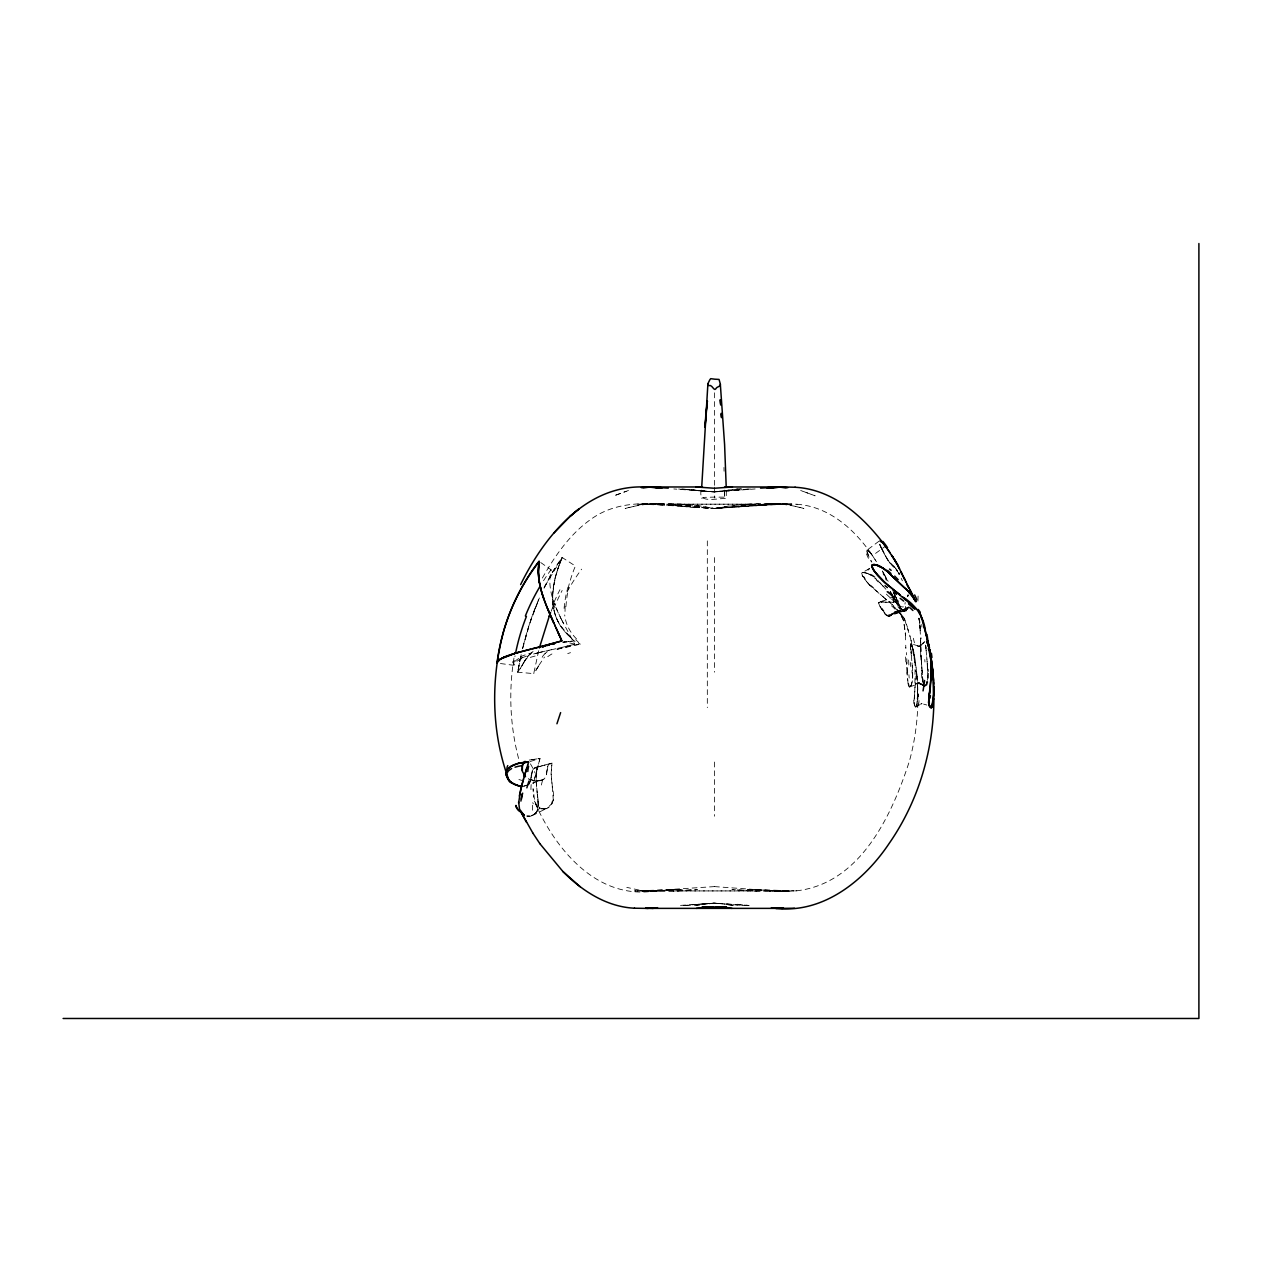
<?xml version="1.0" encoding="UTF-8"?>
<svg xmlns="http://www.w3.org/2000/svg" width="1262" height="1262" viewBox="0 0 1262 1262"><rect width="100%" height="100%" fill="white"/><g stroke="black" fill="none" stroke-linecap="round" stroke-linejoin="round"><path stroke-width="0.75" stroke-dasharray="5 3.75" d="M526.759 816.041C535.687 818.06 540.278 807.554 538.101 800.187M917.521 691.481L917.49 686.765M914.571 693.911L914.256 704.086A5.553 1.861 89.3 0 0 914.698 705.632M726.297 490.634L726.281 498.427A8.992 0.899 0 0 1 725.839 498.553C717.289 497.985 696.182 504.453 701.672 489.025M917.506 692.87L917.458 685.55M917.506 693.564L917.521 692.664M917.49 694.068L917.253 699.322M552.661 594.923L552.914 604.167M914.051 700.236L914.729 692.57M915.486 682.71L914.634 693.327M538.243 805.961L537.423 794.476M917.364 697.57L917.285 698.959M565.092 606.454L564.997 614.909M552.74 593.582L555.122 578.406M546.872 771.571L548.197 764.993L551.983 763.037L551.1 773.622L552.046 784.885M524.156 786.147L544.379 778.859L546.288 775.609L547.471 766.87M880.008 606.549A7.146 1.215 68.8 0 1 879.551 605.697L878.731 603.204A9.118 1.719 65.7 0 1 878.809 602.857L878.967 602.668A23.221 4.575 59.2 0 1 879.093 602.558L878.967 602.668A25.114 4.953 59.3 0 1 879.346 602.431L883.132 601.075C870.102 602.936 901.794 603.062 900.121 599.513M893.953 597.115A7.604 1.451 66.9 0 1 894.001 596.942C897.03 594.039 891.84 599.024 895.578 601.438A11.279 2.003 69.1 0 1 894.868 600.128L893.985 596.942L896.162 596.2M546.825 772.092L546.635 773.811M917.127 701.009L916.748 704.196A9.717 3.171 87.8 0 1 916.559 705.442M552.472 787.74L551.1 773.622L551.983 763.037L537.155 767.233L536.034 778.291L537.186 792.678M536.413 771.618L536.697 788.671M914.792 691.907L915.139 665.042M531.444 775.625L533.132 768.873L537.155 767.233L536.113 781.509L538.306 805.014M893.938 597.163L893.938 597.084A4.638 0.852 67.9 0 0 893.938 597.415L895.152 600.665M531.318 776.698L529.993 782.361M544.553 809.147C553.876 807.349 554.649 796.764 552.677 789.113M513.965 658.07C508.412 692.191 510.132 727.496 519.218 760.876M533.605 783.765L534.189 780.389M553.308 800.124L552.172 785.753M546.478 774.805L546.62 773.969M916.748 704.196L916.196 706.452A4.086 1.262 88.8 0 1 915.928 706.862L914.698 705.663M521.174 654.584L517.672 672.173L533.716 673.624L538.89 649.788M534.141 780.657L539.994 758.43L528.668 760.15L539.994 758.43L534.252 780.058M536.729 769.426L537.155 767.233L535.277 767.359L532.39 770.451M893.764 601.406L893.528 602.021A7.383 2.051 65.6 0 0 893.717 601.564L892.865 597.525M522.515 648.778L530.008 622.608L539.395 597.967M916.527 705.363L915.691 707.004A3.265 1.025 88.1 0 1 915.423 706.909L914.887 706.105A7.02 2.224 88.1 0 1 914.619 705.411M555.501 576.86L558.261 567.711M537.155 767.233C527.011 768.132 535.64 786.747 523.351 786.226L527.453 785.122M532.312 770.656L529.393 783.371A97.016 23.631 43.1 0 1 527.437 785.106M547.519 766.681L548.844 764.141L551.983 763.037M558.798 566.212L562.237 557.567L575.393 566.007L574.336 568.61A209.082 175.134 28.6 0 0 568.373 587.303M551.115 611.297L552.456 607.984M552.409 608.11L554.996 602.021M926.166 684.525L924.604 686.354L922.143 684.84L924.541 686.354L918.231 682.663L925.014 686.244L925.772 685.313A16.832 5.348 85.3 0 0 926.213 684.525A17.747 5.663 85.1 0 0 926.939 681.764M920.156 645.97L919.02 646.507L921.055 645.481L918.988 646.554L920.534 646.176L918.247 646.396L919.619 646.254L917.379 645.907L919.809 646.444L910.612 643.588L910.659 648.763M552.472 802.837L547.282 808.232L540.593 808.926L537.249 806.655L534.899 802.522L533.085 788.734L533.495 797.268M910.959 685.613L911.448 684.525A14.718 4.938 84.2 0 0 911.874 683.247A17.605 5.916 84.1 0 0 912.221 681.59L912.331 681.054A13.361 4.575 83.8 0 0 912.536 679.335L912.6 671.084M544.111 587.777L553.545 570.456L562.237 557.567A198.655 158.917 0 0 0 558.183 567.963C550.674 588.234 549.254 613.506 564.13 630.842M538.637 665.91L533.716 673.624M538.953 665.279L544.474 657.076M544.963 586.01L562.237 557.567A200.926 160.747 0 0 0 559.019 565.597C553.576 580.788 550.106 597.731 554.823 613.584A70.325 56.269 0 0 0 560.47 625.747L571.67 638.856M538.401 666.368L534.567 672.63M537.028 811.04C534.694 815.757 525.907 818.091 534.946 813.88M925.992 684.887L924.857 686.307A6.342 1.94 87.4 0 1 924.51 686.339L924.383 686.291A3.77 1.152 87.3 0 1 923.626 685.014L922.554 677.442M522.847 664.159L527.406 656.729L532.596 651.697M522.642 664.522L519.786 669.317A265.651 73.795 0 0 1 517.672 672.173L521.19 667.077M521.884 665.879L524.456 661.288M524.393 661.383L531.901 652.217M542.36 578.043C555.359 555.106 570.96 532.627 593.156 517.72C629.139 493.631 674.618 507.639 714.371 508.46C685.14 503.68 654.063 500.099 625.163 508.523L642.437 504.232L661.761 503.869L636.995 504.185L675.47 505.431L714.371 508.46L697.302 505.431L673.151 504.185L756.979 504.185L732.023 505.431L714.576 508.46L786.952 503.727L714.639 508.46C743.917 503.743 774.963 500.083 803.894 508.507L786.652 504.216L767.28 503.853L775.956 503.727L769.315 503.838L791.937 504.185L753.588 505.431L714.639 508.46L768.905 503.838L786.952 503.727M524.74 660.799L526.191 658.433M907.757 596.232L908.072 595.301A3.139 0.852 66.3 0 0 908.072 594.923L908.041 595.585A7.714 2.114 66.1 0 1 907.82 596.185L907.552 596.453M911.322 644.551L910.438 644.141A5.521 0.978 79.5 0 0 910.423 645.166L910.99 652.328M910.864 685.787L909.728 686.954A4.89 1.562 87.3 0 1 909.397 686.922L907.457 678.546M899.664 607.59L902.409 610.287A28.206 7.951 75.5 0 0 903.923 610.934L906.179 610.335L908.814 607.259L905.264 610.871L887.139 615.335A31.045 9.355 77.2 0 0 889.947 616.061L908.703 607.385M907.741 596.248L908.056 594.812M527.39 656.761L530.561 653.337M907.567 608.852L905.674 610.682A35.21 9.922 74.8 0 1 904.586 610.997L904.065 610.982A26.423 7.462 75.6 0 1 902.425 610.319M894.048 612.733L892.739 614.231M893.259 613.663L889.552 616.093A30.745 9.244 76.9 0 1 888.669 616.045M893.701 613.158L895.626 611.455A27.669 8.124 74.7 0 1 896.367 611.281A16.28 4.78 74.6 0 1 896.556 611.281L899.632 613.427M923.958 642.342L922.238 644.046L924.794 641.553M910.328 686.544L909.271 686.859A3.676 1.167 86.9 0 1 908.703 686.039L908.435 685.282A6.831 2.051 86.3 0 1 908.151 683.688M869.329 568.705L867.925 570.077L869.613 568.484M924.825 641.506L918.783 646.933L920.976 645.45M879.078 541.13L866.82 550.311L869.076 557.347A30.572 3.707 61.5 0 0 870.181 559.792M875.15 559.76L872.468 555.643L885.467 546.209M869.187 568.72L862.041 572.727M543.717 779.38L542.597 779.995M915.833 706.957L921.796 703.612L926.781 705.016M893.117 602.353L893.543 601.974A16.217 4.527 64.7 0 1 893.133 602.337L889.899 602.037M895.01 611.833L896.541 611.281A17.747 5.206 74.5 0 1 899.38 613.016L902.803 618.853A6.72 1.609 71.9 0 1 903.497 620.778L905.311 632.057M862.892 576.702L861.725 573.437A6.294 3.896 53.4 0 1 861.836 573.043A1.577 0.978 53.9 0 1 862.088 572.696L862.94 572.254M909.807 686.922L919.777 683.215L917.458 683.357L921.118 683.972L917.584 683.389L920.944 684.02L918.389 682.868L925.014 686.244L923.737 685.313M532.154 815.662L548.765 807.333M521.427 658.07L520.607 658.448L522.689 657.534M521.884 657.881L526.948 655.972M894.679 596.327L879.835 602.337L888.7 601.864M909.113 606.77L893.606 613.253L903.04 609.404L894.932 611.896L900.752 610.713L896.115 611.313M907.851 608.473L889.079 616.077L906.526 610.035L887.139 615.335M888.148 591.689C895.72 594.591 897.55 612.18 906.321 605.444M556.921 649.346L580.331 644.156L575.661 639.629M557.347 649.173L574.178 645.04M628.46 490.476L613.979 495.808L626.173 491.328M541.982 780.247L535.514 781.068L528.857 779.19M530.229 761.507L539.994 758.43M533.589 654L535.388 653.527M541.556 765.924L545.279 764.961L534.11 767.88M535.214 653.574L537.249 653.038M536.271 653.29L539.647 652.438M537.486 652.99L549.08 650.245M540.83 780.626L536.066 781.099M540.12 652.328L546.856 650.75M563.152 647.122L574.731 644.251L562.126 620.778M548.702 650.34L551.289 649.756M557.836 648.321L574.731 644.251L563.672 641.396M551.147 649.788L558.388 648.195M918.957 683.168L915.613 684.02L919.099 683.073L917.789 683.42L921.292 683.894L917.789 682.884M862.577 572.443L868.43 573.768M562.789 642.421L566.764 641.837M575.614 644.819L578.801 644.361M694.763 905.39L700.536 904.538M563.183 642.358L564.966 642.09M737.828 489.025L714.513 491.912L673.829 488.962M566.512 641.885L568.578 641.601M796.496 890.83C860.479 883.526 891.918 815.299 909.492 760.876C917.963 729.704 920.03 696.861 915.755 664.869M568.389 641.632L572.191 641.143M741.346 488.504L714.513 491.912L678.625 489.025M570.25 641.38L573.989 640.907L580.331 644.156M696.214 905.406L699.874 904.949M709.023 903.813L714.513 903.135L748.461 905.39M683.215 905.501L714.513 903.135L745.905 905.501M750.496 489.025L714.513 491.912L681.606 489.025M680.518 905.39L714.513 903.135L743.586 905.564M681.101 489.088L714.513 491.912L755.149 488.962M544.064 809.226L538.259 807.648L534.41 801.07M702.461 904.255L714.513 903.135L726.328 904.255M748.413 489.057L714.513 491.912L681.543 488.962M685.518 905.564L714.513 903.135L720.302 903.86M653.968 891.114L675.627 889.489L634.581 890.893L653.968 891.114C597.399 899.412 556.463 850.556 535.609 804.146M774.915 891.114L794.224 890.893L753.414 889.489L786.652 891.272L775.862 891.082M714.529 886.602L642.453 891.287M904.822 610.982L903.892 610.95M714.623 508.46L745.858 505.431L780.547 504.185L648.021 504.185L683.168 505.431L714.402 508.46L642.153 503.727M786.463 891.287L796.795 890.814M775.72 891.287L786.352 890.893L769.094 891.114L791.621 890.925M642.279 891.272L683.31 889.489L648.289 890.925L780.279 890.925L745.716 889.489L786.652 891.272M641.979 503.727L659.458 503.838L714.402 508.46M637.326 890.925L660.042 891.114L642.737 890.877L626.788 887.375M642.737 890.877L677.252 891.114L697.381 889.489L673.324 890.925L756.821 890.925L731.944 889.489L752.799 891.114L776.319 891.082L714.481 886.602M796.827 504.264C827.935 506.33 853.222 528.163 870.417 552.677A13.314 1.104 59.2 0 1 871.395 554.192M786.762 503.727L797.127 504.279M535.924 781.083L528.368 778.922M673.561 505.447L694.889 507.687M737.513 904.255L749.186 905.501M728.016 904.838L733.806 905.564M500.415 663.528L513.035 665.2M728.221 904.538L733.932 905.39M527.027 816.072L529.93 816.214L526.822 816.057M803.011 491.328L815.126 495.808L800.66 490.476M910.675 643.588L910.754 643.62A5.19 0.931 80 0 1 911.069 644.046L911.89 646.049M869.061 574.068L870.654 574.904M868.382 550.532L867.609 550.2L870.149 552.314M871.569 575.44L873.651 576.86M540.72 562.537L551.305 569.982C546.667 587.209 553.923 604.608 561.606 619.768M891.177 564.067L895.831 568.878M887.076 615.304L884.851 613.411M891.429 564.272L892.502 565.092M882.864 596.611L892.218 604.64M883.905 597.478L869.344 584.811L862.261 575.519A4.48 2.745 54.3 0 1 861.899 574.573L862.892 572.38A4.559 2.824 54.4 0 1 863.523 572.349L863.76 572.364A37.671 24.341 59.8 0 1 864.596 572.475A11.689 7.414 57.7 0 1 865.606 572.727L867.546 573.374A24.057 15.665 59.9 0 1 869.061 574.115M874.74 577.696L876.759 579.463M884.804 598.235L885.766 599.056M878.967 593.345L869.96 585.41M701.609 498.238L703.171 497.733A29.562 2.934 0 0 0 704.89 497.338L714.103 497.102A9.654 0.962 0 0 0 715.712 497.118L723.899 497.165L726.486 498.269M892.139 604.593L893.812 606.123M869.139 551.131L869.944 552.046M877.721 580.41L878.699 581.403M890.357 593.945L891.95 595.601M881.523 548.213A32.149 4.417 59.6 0 0 883.857 552.914L888.685 561.369A4.843 1.199 58.8 0 0 889.284 562.158L897.456 571.402M889.836 562.805L890.341 563.341A6.2 1.53 58.8 0 1 889.71 562.663L886.161 557.331M897.219 609.546L904.27 618.743L907.41 627.04M879.157 581.892L880.071 582.886M893.133 596.847L894.553 598.456M879.661 582.445L881.097 584.038M883.258 586.467L880.986 583.912M564.982 631.883L573.989 640.907L565.108 632.073L560.012 625.053A69.505 55.607 0 0 1 555.264 615.004L553.403 607.59M899.774 607.7L902.551 610.382A24.593 6.973 75.8 0 1 901.92 609.972M894.9 598.866L897.108 601.769M900.863 613.742L903.718 617.796M924.21 686.181L923.311 683.673A13.74 3.818 86.3 0 1 922.932 681.575M882.611 610.729L878.715 603.346M871.19 553.766L872.436 555.595M897.929 605.224L897.045 603.899M897.866 605.145L896.383 602.857M881.665 609.372L880.087 606.817M897.487 604.593L896.509 603.047M896.272 569.525L897.818 572.017M875.56 560.391L876.459 561.779M874.976 559.492L875.702 560.612M896.966 603.788L895.957 602.1M898.134 603.378L898.986 604.782M899.98 606.312L900.611 607.732L899.664 605.997M887.218 559.129L886.555 557.993M883.432 572.964L888.148 581.34M882.327 570.992L883.163 572.459M882.469 571.244L883.889 573.784M898.323 572.869L899.207 574.478M895.499 601.28L896.02 602.226A16.674 3.139 69.5 0 1 895.547 601.185M898.244 572.759L899.017 574.131M886.224 557.425L884.977 555.138A27.512 4.038 59.4 0 1 882.848 551.226M901.62 616.377L901.888 616.897A7.477 1.893 72.4 0 1 902.551 618.128L902.772 618.79A6.957 1.688 72 0 1 903.86 621.914L905.453 635.417M884.299 574.573L886.413 578.722M562.71 621.914L563.309 623.065M904.649 619.437L910.565 638.256L914.145 655.924A133.062 89.965 -76.8 0 1 914.619 659.868L915.124 664.9M561.527 619.626L562.174 620.888M886.003 577.886L887.218 580.315M883.006 551.368L881.775 548.86M893.354 592.477L897.408 600.759M561.038 618.632L555.801 607.211M901.194 578.296L902.393 580.757M895.957 597.731L900.579 607.653M892.455 589.638L900.09 606.565M881.397 548.071L879.724 544.379M890.199 591.405L892.155 595.743M890.373 591.768L890.988 593.108M898.749 603.646L899.238 604.719M879.661 544.222L880.624 546.43A31.029 3.944 59.9 0 0 882.012 549.427M879.788 544.506L880.182 545.452M868.193 555.343L866.82 551.557M892.897 597.604L893.023 597.92A7.493 2.114 65.9 0 1 893.543 599.466L893.559 599.592M907.977 629.028L908.388 630.416M909.713 635.133L910.076 636.442M912.568 648.226L912.883 649.378M911.117 640.386L915.013 663.544M918.894 618.143L919.714 623.034M918.925 618.301L919.351 620.447M919.004 618.664L919.746 623.475M913.767 653.164L915.439 662.724M908.119 683.909L907.047 673.245M915.439 662.66L916.685 672.977M553.198 606.296L552.945 604.435M922.964 681.543L922.001 670.122M537.659 796.29L538.085 800.076M914.114 702.966L914.193 703.628A6.278 2.161 89.8 0 0 914.461 704.874M922.711 679.35L923.39 684.067A5.411 1.625 86.9 0 0 923.721 685.329M910.959 652.012L911.306 655.388M911.338 655.719L911.858 661.241M926.15 650.577L925.677 645.324M916.654 672.725L917.017 677M926.119 650.293L926.923 659.19M925.977 648.778L925.851 647.28M916.748 673.671L917.474 686.086M925.898 647.911L925.677 645.103M926.702 656.697L927.396 665.216M912.016 662.944L912.347 667.172M927.113 661.572L927.491 666.746M919.84 624.359L920.156 629.817M912.221 665.437L912.584 670.658M919.919 625.479L920.108 628.713M927.286 663.654L927.538 678.688A15.964 5.206 84.5 0 1 927.002 681.922M919.951 625.778L919.998 626.599M907.126 674.287L906.984 672.204M921.986 669.822L922.207 672.946A51.647 6.752 85.5 0 0 922.632 676.874M906.999 672.378L906.81 669.57A73.638 6.058 85.8 0 1 906.558 663.97M921.812 667.093L921.907 668.623M921.891 668.261L922.049 670.785M921.528 662.582L921.938 669.128M921.434 660.909L921.623 664.001M917.127 678.499L917.206 679.871M927.475 666.446L927.507 678.972A15.743 5.127 84.5 0 1 926.907 682.285M921.591 663.591L921.228 657.581M920.014 626.883L920.093 628.413M927.538 667.472L927.617 668.939M921.402 660.452L920.172 630.243M906.432 663.118L906.51 664.49M906.4 662.361L906.463 663.765M905.343 632.609L905.39 633.713M920.85 649.315L920.629 643.462M920.85 649.567L920.913 651.113M915.471 670.374L915.534 671.747M920.14 629.438L920.172 630.59M905.438 634.865L905.611 640.465M905.816 647.39L905.848 648.621M723.962 467.445L724.057 471.215M724.498 490.082L724.688 497.622L724.53 489.893M912.678 673.419L912.694 676.148A22.637 7.903 83.5 0 1 912.615 678.136L911.401 684.651A15.759 5.206 84.8 0 1 910.848 685.708M714.513 392.813L714.513 485.46M714.513 487.164L714.513 497.985M714.513 557.567L714.513 672.173M714.513 762.027L714.513 816.23M707.319 540.893L707.319 707.635M884.189 553.213A32.591 4.291 59.8 0 1 882.548 549.98M888.322 560.817A9.749 2.208 58.6 0 1 887.249 559.129M899.601 606.912A45.132 11.91 74.2 0 1 897.818 604.403A46.315 12.304 74.4 0 0 899.696 607.006M920.866 656.824A62.311 7.13 84.9 0 1 920.55 650.088M544.064 588.187A216.133 200.8 -0.1 0 1 562.111 557.488M533.51 612.638A319.933 297.28 0 0 1 539.189 598.456M520.654 657.045A389.011 361.484 0 0 0 517.767 672.189A385.935 358.518 -0.3 0 1 520.89 656.208M523.257 645.813A389.011 361.484 0 0 1 533.384 612.591M522.705 648.305A385.935 358.518 -0.3 0 1 534.646 609.404M532.359 805.219A106.04 30.714 51.3 0 1 532.375 811.166M538.022 804.809A114.101 34.595 39.6 0 1 537.312 810.03M534.725 609.436A320.706 298.116 0.3 0 1 538.795 599.418M531.649 652.754A60.765 16.863 0 0 1 533.053 651.507M529.882 782.266A99.998 24.357 43.5 0 1 527.295 785.358M523.714 780.831A113.012 28.111 46.8 0 1 518.871 779.49M539.836 807.096A112.87 34.421 37.6 0 1 537.265 811.229M920.708 644.314A90.533 1.215 88.6 0 1 920.645 640.165M926.813 682.064A17.873 5.695 85.2 0 1 925.929 684.667M576.592 638.982A54.739 45.195 -6 0 1 564.698 614.941M564.098 608.41A151.061 127.62 23 0 1 567.963 587.177M565.944 606.612A153.664 128.629 29 0 1 568.815 587.445M567.08 591.925A177.989 142.354 -33.5 0 1 581.624 569.162M553.813 608.331A247.541 214.24 -25.2 0 1 562.142 590.49M554.223 601.8A239.291 208.624 -23.7 0 1 559.934 589.733M542.187 657.281A71.066 17.842 -7.4 0 1 545.389 653.353M544.947 653.763A48.24 10.932 -11 0 1 547.408 651.618M547.74 656.682A70.309 15.807 -11.2 0 1 553.497 653.069M567.726 653.59A44.06 9.118 -13.2 0 1 570.519 652.659M513.508 665.263A215.55 212.205 -48 0 1 515.054 655.846M514.77 665.058A44.817 15.68 2.6 0 1 512.561 661.682M543.528 580.694A211.779 211.275 5.6 0 1 551.005 569.761M530.308 657.376A155.873 53.872 6.7 0 1 538.685 655.183M514.912 661.446A56.553 22.684 12.6 0 1 519.66 658.038M516.947 661.256A58.131 22.637 10.7 0 1 521.474 658.827M530.434 763.857A129.229 27.685 42 0 1 535.088 772.991M528.936 778.985A102.285 38.002 -69.2 0 1 528.431 778.638M541.382 785.011A99.43 49.612 -48.2 0 1 543.433 777.36M530.955 789.586A93.703 55.985 -36 0 1 531.176 784.585M533.29 803.815A46.836 16.469 -75.3 0 1 532.738 802.664M553.466 800.187A116.987 35.32 22.4 0 1 551.494 802.38M911.874 646.223A21.328 4.969 83.9 0 1 912.521 648.4M913.025 648.857A33.033 8.566 85.1 0 1 913.956 652.706M917.789 699.306A45.874 20.949 83.9 0 1 917.632 701.404M894.9 607.779A72.549 36.866 20 0 1 900.405 613.758M893.401 606.233A90.596 48.871 17.6 0 1 895.01 607.779M873.556 587.729A118.202 2.366 40.4 0 1 870.449 585.111M868.414 573.989A32.418 21.533 61.3 0 1 871.521 575.677M890.073 597.589A42.94 11.547 53.5 0 1 883.905 591.657M897.377 601.658A69.725 52.057 -6.2 0 1 898.118 602.826M885.451 578.548A28.758 1.988 64.7 0 1 886.303 580.283M883.037 573.611A45.716 12.683 71.2 0 1 883.857 575.141M870.165 552.504A11.405 1.01 59.4 0 1 871.395 554.239M871.237 553.876A14.797 1.167 59 0 1 872.515 555.753M871.821 562.174A27.606 4.149 60.7 0 1 871.001 560.517M892.297 595.727A14.907 4.811 65.4 0 1 893.023 597.557M888.527 601.469A70.94 22.243 71.3 0 1 889.726 601.453M884.82 612.796A51.253 15.523 78.2 0 1 882.611 610.019M899.617 613.127A21.249 6.689 76.4 0 1 900.484 614.215M904.964 604.119A90.312 3.66 89.8 0 1 905.185 602.463M907.031 663.623A62.28 5.916 85.7 0 1 906.542 652.564M910.344 662.471A132.131 34.815 88 0 1 910.675 666.494M911.038 649.567A66.886 2.65 85 0 1 911.432 653.353M911.763 653.59A35.068 2.776 82.7 0 1 911.621 652.186M520.543 656.697A123.802 46 8.8 0 1 531.412 652.943M868.698 551.336A19.608 3.013 66 0 1 869.518 552.251M867.341 552.267A9.055 1.672 62.9 0 1 867.152 550.264M868.43 558.388A28.774 4.827 59.8 0 1 866 552.661M871.301 561.685A28.048 4.496 60.4 0 1 870.748 560.533M891.477 592.903A50.78 19.766 65.2 0 1 892.202 594.528M891.934 594.591A18.267 6.152 65.3 0 1 893.196 597.636M893.559 599.592A4.843 1.325 66.1 0 1 893.748 600.491M893.748 600.665A4.038 1.088 66.2 0 1 893.748 601.375M879.188 602.605A23.915 4.685 57.9 0 1 879.488 602.605M878.494 603.031A9.891 1.909 62.8 0 1 879.03 602.842M883.857 610.855A47.877 13.645 76.4 0 1 882.17 608.473M884.441 612.827A61.933 19.419 79.4 0 1 883.936 612.228M888.716 616.377A37.592 11.784 79.4 0 1 884.473 613.632M892.36 613.206A72.739 21.975 73.7 0 1 891.272 614.626M894.143 613.016A53.777 15.617 76.1 0 1 895.137 611.96M900.469 614.342A15.428 4.385 74 0 1 901.62 616.14M905.564 606.375A89.35 2.761 89.5 0 1 906.084 614.01M905.737 645.229A103.989 2.256 89.1 0 1 905.801 647.69M908.861 664.964A67.738 3.896 86.7 0 1 908.64 659.852M905.832 661.966A59.14 6.436 85.3 0 1 905.501 654.789M907.678 672.662A69.268 5.222 85.8 0 1 907.283 666.115M909.176 678.073A42.214 6.531 85.6 0 1 908.924 674.728M910.943 685.503A12.336 3.975 86 0 1 910.328 686.465M911.969 670.485A50.196 22.432 81.5 0 1 912.079 673.167M910.722 649.867A29.452 2.335 82.8 0 1 910.612 648.621M911.322 645.103A11.894 2.272 81.1 0 1 911.795 646.459M911.858 645.718A20.602 4.938 84.3 0 1 912.536 647.832A29.909 7.588 84.9 0 1 913.593 651.965M913.436 652.359A36.093 8.834 84.6 0 1 914.335 656.761M914.54 656.398A50.338 13.093 84.9 0 1 915.344 661.178M918.562 693.926A95.565 60.45 78.2 0 1 918.468 696.734M919.052 700.599A29.531 13.582 83.8 0 1 918.326 706.026M913.877 703.108A8.361 3.344 -88.9 0 1 913.83 700.205M915.944 675.927A139.956 131.201 25.2 0 1 915.896 679.918M913.325 638.256A58.099 17.321 69.6 0 1 914.429 642.8M903.923 617.891A35.115 10.695 37.2 0 1 904.807 619.437M891.493 605.776A89.634 46.378 19.3 0 1 895.673 609.798M869.991 585.316A33.711 18.693 54.5 0 1 866.694 581.814M866.789 581.703A23.584 13.204 54.6 0 1 864.549 578.848M865.069 578.453A17.621 9.181 54.7 0 1 863.681 576.387M870.733 574.194A28.726 19.782 63.9 0 1 875.071 577.034M874.74 578.028A25.855 16.942 61 0 1 875.213 578.422M875.97 579.731A39.485 27.48 63.5 0 1 878.289 582.066M885.924 589.228A43.886 10.774 53 0 1 882.39 585.331M895.342 602.463A47.467 7.162 50.4 0 1 891.035 598.567M891.051 595.317A53.682 12.999 36.1 0 1 892.218 596.547M894.08 593.361A49.944 4.291 62.2 0 1 896.604 598.472M927.428 634.123A71.335 6.594 86.3 0 1 928.359 642.263M924.778 659.521A98.262 10.364 86.3 0 1 924.983 661.998M928.233 669.144A59.629 26.644 81.7 0 1 928.327 671.51M928.532 673.198A19.766 7.493 82.9 0 1 926.608 685.597M921.844 678.073A50.59 7.777 85.5 0 1 921.339 671.258M921.039 660.073A65.529 5.6 85.5 0 1 920.455 647.769M917.963 601.059A95.044 2.492 87.1 0 1 918.137 595.317M921.134 638.935A75.121 2.95 86.4 0 1 921.086 637.815M921.765 624.438A45.085 16.832 67.9 0 1 921.907 627.056M919.619 620.573A18.362 6.31 69.4 0 1 919.888 622.608M901.825 609.183A32.765 9.228 75.5 0 1 899.932 607.038M900.153 609.388A46.631 13.125 75.9 0 1 897.897 606.675M895.973 602.321A14.45 2.792 69.8 0 1 895.594 601.658M899.001 572.774A36.204 14.103 63.2 0 1 899.806 574.194M896.257 568.941A18.977 5.9 62.6 0 1 897.597 571.023M895.547 568.484A11.61 3.281 62.2 0 1 895.941 569.052M893.701 565.96A9.938 2.824 62.2 0 1 895.563 568.263M892.581 565.313A14.655 4.007 62.1 0 1 893.433 566.086M891.209 563.72A25.382 5.916 57.5 0 1 890.656 563.262M881.838 548.938A27.622 3.786 59.6 0 1 880.529 546.146M920.976 703.912L921.938 703.644L921.055 703.88M921.828 703.628L921.859 703.644M919.099 683.073L917.868 683.405L919.036 683.121M867.168 550.137L866.978 550.185A21.344 3.975 64.3 0 1 867.294 550.122L867.309 550.137M918.752 683.263L917.584 683.389L918.752 683.263M919.651 683.278L918.484 683.278L919.651 683.278M919.525 683.294L918.215 683.152L919.525 683.294M919.304 683.294L918.089 683.089L919.241 683.294M919.162 683.294L917.931 682.994L919.083 683.278M920.944 684.02L918.626 683.073L920.771 684.02"/><path stroke-width="1.5" d="M518.587 803.168L520.78 789.192M701.704 487.195L707.872 384.153M518.619 801.859L519.534 809.147L523.32 814.432M933.912 698.911C933.596 750.133 918.405 801.465 889.047 843.6C863.334 882.075 820.347 915.912 771.382 907.709L783.071 908.372L645.86 908.372L657.581 907.709L647.28 908.372L654.899 907.757M931.214 679.161L931.025 659.411M933.486 699.274L933.801 686.276M539.41 582.539L538.369 572.033L539.205 561.48A210.202 208.198 0 0 0 504.264 629.075C490.492 677.868 491.107 732.78 508.965 780.184C512.151 783.765 516.852 785.863 521.6 786.21M929.037 696.167L928.674 702.808A5.584 2.224 -89.6 0 0 929.084 704.827M933.296 701.356L932.003 706.972A6.058 1.988 86.1 0 1 931.324 707.619L929.4 705.789A5.427 2.067 89.5 0 1 929.179 705.316A6.263 2.524 -89.5 0 1 928.737 703.707M930.252 688.279L931.545 670.154L930.346 653.511M929.195 695.267L931.514 672.583A137.006 123.502 11.4 0 0 931.514 665.263L931.356 663.796M930.157 688.942L929.778 691.466M929.321 694.321L929.605 692.554M929.794 691.355L929.984 690.125M929.715 691.828L928.643 702.382M519.297 796.038L522.799 781.604M520.906 788.671L521.458 786.589M539.347 647.958L549.491 615.525M521.08 787.993L521.411 786.762M521.727 785.532L523.556 778.922M523.414 779.411L526.838 767.801M524.219 776.619L527.721 764.93M527.69 765.024L528.604 762.027L518.919 763.226M496.802 663.055L496.944 662.629A52.846 13.062 0 0 1 500.493 659.048L514.218 653.621A193.922 47.909 0 0 1 521.19 651.634L542.486 646.223M549.191 616.298L549.98 614.231L550.5 615.54M549.822 614.626L550.563 612.701M872.152 565.124L874.645 564.666A18.536 11.468 55.8 0 1 876.049 565.013L878.32 565.802L876.238 565.029A17.7 11.011 56.3 0 0 874.755 564.65C869.991 563.578 872.736 569.667 874.55 571.339A26.029 14.308 54.7 0 0 878.289 575.961L885.467 583.028M520.622 584.59C544.127 536.634 585.852 484.766 644.614 486.974M929.447 706.404A8.029 2.824 87.2 0 0 930.93 707.714A5.695 1.877 85.9 0 0 931.766 707.304L933.533 698.706L933.612 681.149M931.75 707.335L933.77 694.242L932.744 670.138M553.955 533.006L570.156 516.268L578.832 509.012L570.124 516.268M510.747 766.539L517.941 763.51L528.604 762.027C520.591 762.343 505.51 764.393 506.299 775.42M498.506 660.515L499.026 660.073A57.61 14.15 -0.2 0 1 502.339 658.038L502.86 657.786M508.917 767.927L512.609 765.482M525.497 761.617L523.951 762.816A33.017 14.466 30.8 0 0 522.452 765.166M502.954 657.739L514.565 653.527M516.379 652.99L530.529 649.22M543.875 645.86L561.842 640.907L561.306 639.692M546.667 645.576L549.68 644.835M538.511 647.217L561.842 640.907L560.233 637.247M532.501 648.715L537.517 647.453M547.282 645.418L548.844 645.024M552.109 644.298L553.813 643.951M552.866 644.141L554.507 643.825M641.301 487.668L652.075 486.974L642.973 487.716M696.372 908.372L712.683 906.715M767.99 487.81L783.15 486.974L769.568 487.795M767.69 487.81L784.522 486.974L724.562 486.974M779.711 908.088L775.83 908.372L783.544 908.214M732.449 486.974L714.497 488.252L695.961 486.974M766.507 487.747L779.001 486.974L760.56 488.142M707.398 906.747L702.082 906.905L726.549 906.905L721.391 906.747M782.803 908.372L794.492 908.214M644.409 486.974L702.492 486.974M794.981 487.258C833.03 489.183 863.382 516.537 885.072 545.657M562.868 871.49C582.019 890.846 606.675 906.936 634.597 908.214M63.1 1018.481L1198.9 1018.481L1198.9 243.519M634.439 908.214L646.065 908.372M645.639 908.214L653.29 908.372L649.409 908.088M784.254 486.974L795.234 487.258M931.072 707.651L929.006 704.622A5.553 2.24 -89.5 0 1 928.674 702.366M660.452 487.747L645.907 486.974L659.49 487.795M522.263 786.242L518.761 785.8M668.276 488.142L649.741 486.974L662.345 487.747M522.168 786.242C515.685 785.942 508.728 782.266 506.441 775.909M655.372 487.384L660.972 487.81M774.142 907.757L781.777 908.372M786.147 487.716L777.045 486.974L787.851 487.668M716.453 906.747L732.055 908.372M880.182 540.972L882.879 542.834M517.436 785.453L512.845 783.418M911.574 606.17L912.047 606.359A18.725 5.363 73.5 0 0 911.779 606.186M880.592 567.08A38.396 25.319 60.6 0 0 878.32 565.991A40.084 26.628 61.1 0 1 880.545 566.969L881.696 567.474A33.017 21.959 61.2 0 1 887.17 571.323L903.545 587.051M880.608 566.875L882.832 568.137A32.544 21.628 61.2 0 1 887.139 571.276M523.509 814.574L524.361 815.094M524.061 814.937L520.48 811.229M511.773 782.708C507.261 783.497 505.399 767.611 506.22 775.12M900.327 595.175L886.366 583.817M902.377 596.784C915.281 604.451 924.005 616.613 925.519 631.631M899.143 594.228L894.932 590.9M904.255 598.267L906.163 599.781M580.078 886.697L562.899 871.49L539.789 843.6M887.233 571.37L885.624 570.077A35.32 23.568 61.4 0 0 882.185 567.695A28.916 19.198 61.1 0 0 881.365 567.285M909.839 602.81L911.637 604.34M904.065 587.493L904.854 588.171M905.28 588.534L906.558 589.622M906.116 589.259L911.905 594.954L915.912 601.69L912.047 593.976M884.063 581.798L886.318 583.77M885.214 582.807L916.638 609.167M906.984 590.001L909.35 592.162M884.094 581.829L874.96 571.938A19.182 10.522 54.8 0 1 873.257 569.272L872.878 568.61M908.53 591.373L893.606 577.665M888.243 572.254L892.565 576.56M883.006 580.851L876.838 574.384M522.705 813.927L520.575 811.356M909.208 592.02L915.881 601.611L914.792 599.403M891.982 575.945L892.975 577.002M884.252 544.553L884.425 544.774A17.368 1.83 58.7 0 1 885.356 545.957M912.142 595.285L915.076 600.128M918.878 611.865L920.503 614.562M885.624 546.43L887.186 548.67M888.022 549.869L882.801 542.739A14.986 1.719 59.3 0 1 884.173 544.364M887.77 549.491L888.858 551.1M888.511 550.595L889.899 552.63M889.268 551.699L897.44 564.682M891.54 555.043L893.212 557.552M892.281 556.148L894.301 559.208M532.88 833.141L539.82 843.6M894.143 558.956L896.509 562.931M894.663 559.776L899.143 568.058M919.462 612.701L921.607 617.497M523.635 774.316L525.497 776.729L522.342 771.334L522.389 765.135L522.089 770.262M526.522 822.303L520.827 811.766L532.911 833.141M876.759 565.124A19.593 12.273 56.8 0 0 874.708 564.603A10.427 6.405 55.1 0 0 873.604 564.524A6.263 3.802 53.6 0 0 872.847 564.682L872.421 564.887A2.272 1.372 53.5 0 0 871.932 565.944L872.121 566.875A5.537 3.329 54 0 0 872.563 567.995L874.282 570.945A23.899 13.204 54.8 0 0 876.822 574.305M915.502 600.996L914.903 599.829M905.532 581.025L906.321 582.571M906.4 582.728L909.35 588.549M905.942 581.814L904.333 578.627M897.897 565.565L898.512 566.796M909.192 588.234L910.091 590.017M904.586 579.132L903.276 576.513M909.823 589.48L910.817 591.468M904.113 578.201L904.822 579.605M910.454 590.742L914.272 598.519M902.977 575.914L903.639 577.255M911.022 591.878L911.621 593.108M898.528 566.827L899.569 568.941M901.999 573.942L902.63 575.22M901.383 572.68L902.314 574.573M900.768 571.402L901.983 573.91M899.443 568.673L900.973 571.828M872.673 568.2L871.947 566.086A1.719 1.041 53.8 0 1 871.947 565.723A3.234 1.956 53.5 0 1 872.074 565.281M554.649 624.879L558.482 633.366M553.103 621.377L555.312 626.252M555.864 627.482L560.123 637.026M558.34 633.051L560.754 638.43M553.419 622.134L554.034 623.507M558.94 634.376L559.539 635.717M547.818 609.215L553.75 622.876M552.567 620.163L551.478 617.717M552.188 619.358L552.788 620.746M560.707 638.335L561.274 639.629M551.052 616.818L551.62 618.096M551.384 617.575C543.796 600.018 535.751 581.009 539.205 561.48C536.019 579.305 542.565 596.831 549.412 613.001M929.479 705.931L929.069 704.874M927.049 641.979L927.428 642.942A23.489 5.868 84.2 0 1 928.012 644.787M920.724 615.051L921.244 616.408M926.923 641.759L928.595 646.507M546.809 606.707L547.298 607.937M543.859 598.882L542.313 594.26M928.027 644.661L928.832 647.39L927.728 643.857A18.993 3.912 81.4 0 0 927.286 642.563M541.619 591.925L541.966 593.093M921.812 618.222L922.238 619.752M925.582 631.805L930.157 652.186M924.289 627.261L924.731 628.823M926.434 634.865L929.447 647.911L922.033 618.979M541.288 590.758L539.631 583.707M922.554 620.92L923.027 622.781M929.731 649.457L931.151 660.815M931.151 658.401L931.608 661.304M928.785 703.66L928.627 701.798M931.419 660.01L933.596 680.691M931.64 661.54L932.65 669.27M932.097 664.806L932.208 665.626M932.602 668.86L933.58 680.407M720.634 405.007L720.271 399.675L720.539 403.572M721.201 413.305L721.47 417.201M721.249 414.015L721.501 417.675M720.334 384.247L720.334 384.5A4.228 3.881 0 0 1 720.018 385.841L717.084 387.387A3.518 3.218 0 0 0 716.169 388.286A3.218 2.95 0 0 0 715.933 388.728C713.898 391.741 712.273 384.2 708.913 385.588A1.972 1.814 0 0 1 708.092 384.863A1.783 1.641 0 0 1 707.887 383.869L708.55 382.291A16.122 14.797 0 0 0 709.559 380.225L710.68 378.663L714.15 379.105A4.827 4.433 0 0 0 714.955 379.199L719.04 379.42L720.176 383.459A3.187 2.918 0 0 1 720.334 384.247L724.593 444.524L726.202 486.832M933.659 681.906L933.738 684.146M928.769 645.923A37.071 10.743 86.2 0 1 929.147 647.248M929.289 649.189A35.667 9.433 85.1 0 1 929.92 651.933L931.293 659.237L929.857 651.571A36.046 9.717 85.3 0 0 929.195 648.747M924.573 680.486A152.197 108.879 -56.8 0 1 923.043 690.898M931.388 653.211A139.435 106.749 -60.9 0 1 931.94 657.534M919.304 611.755A47.246 15.665 21.2 0 1 919.982 612.764M918.152 609.42A49.344 16.706 20.4 0 1 919.982 611.881M912.994 607.274A20.066 5.742 73.6 0 1 914.776 609.325M542.865 646.696A50.259 13.961 0 0 1 545.768 645.813M556.936 723.773A183.668 10.049 -70.9 0 1 560.628 712.604M538.937 561.274A214.903 212.836 0 0 0 497.007 663.071A52.925 12.967 -0.3 0 1 499.5 660.105M496.928 663.055A53.651 13.188 -0.1 0 1 498.869 660.547M542.692 646.743A51.726 14.371 0 0 1 545.279 645.955M514.391 653.479A190.594 47.12 0 0 1 520.212 651.823M498.979 660.073A60.955 14.97 -0.2 0 1 504.043 657.25M503.743 657.202A113.343 27.953 -0.1 0 1 516.284 652.975M507.103 772.502A49.076 17.116 3.1 0 1 511.631 768.59M515.022 767.201A72.076 30.84 23.5 0 1 521.837 765.687M520.922 801.086A74.821 25.981 -53.6 0 1 522.247 793.766M520.212 811.545A61.885 24.846 -46.6 0 1 515.637 805.819M520.354 811.718A61.98 25.161 -45.9 0 1 515.969 805.393M876.743 564.855A34.216 22.748 61.2 0 1 881.397 566.953M903.324 576.734A23.237 0.789 63.4 0 1 901.178 572.396M515.669 652.754A215.55 212.205 -48 0 1 526.443 616.408M525.371 615.982A211.779 211.275 5.6 0 1 540.041 586.325M527.8 771.476A64.614 26.297 -45.5 0 1 528.604 766.349M522.547 765.214A35.746 15.665 31.1 0 1 525.008 761.349M542.534 646.743A60.765 16.863 0 0 1 545.578 645.75M526.869 787.867A99.524 24.656 -61.3 0 1 528.936 781.068M521.427 799.24A77.503 25.934 -54.8 0 1 522.673 793.12M507.513 772.644A50.638 19.687 15.9 0 1 507.781 765.592M882.848 541.414A20.066 1.861 58.2 0 1 887.58 547.74M897.045 563.483A34.831 7.462 71.6 0 1 897.881 565.092M906.715 584.196A45.811 1.294 62.7 0 1 908.545 587.808M914.666 594.938A54.44 7.462 60.6 0 1 916.906 599.734M908.814 592.572A62.39 40.999 -26.9 0 1 911.811 595.459M891.146 570.329A46.552 1.751 38.6 0 1 889.536 569.052M898.213 579.7A39.769 11.184 51.7 0 1 894.695 576.103M887.612 570.471A45.29 32.118 63.7 0 1 890.972 573.547M894.553 597.415A106.797 36.708 49 0 1 887.218 591.673M896.399 594.339A116.893 26.423 45.5 0 1 894.095 592.509M885.041 585.694A126.121 4.433 36.9 0 1 887.438 587.556M900.137 598.346A87.599 17.005 30.3 0 1 903.702 601.106M908.498 603.883A61.917 17.084 25.9 0 1 913.262 608.079M909.728 607.621A49.407 13.535 26.5 0 1 912.899 610.492M921.244 617.402A26.297 4.038 84.3 0 1 921.639 618.759M930.11 698.091A34.752 10.553 -87.6 0 1 930.425 695.646M929.021 697.097A19.529 7.178 -89 0 0 928.911 698.138A14.466 5.553 -89.3 0 0 928.674 701.798M928.99 650.372A41.204 10.396 84.9 0 1 930.63 659.048M928.359 648.778A40.92 10.932 85.2 0 1 928.501 649.378M926.907 641.238A14.529 3.139 82.1 0 1 927.302 642.121M913.294 606.501A24.672 7.824 76.5 0 1 914.682 607.921M913.089 607.038A17.195 4.969 74 0 1 913.357 607.306M705.9 413.778L704.985 427.266L707.383 400.937L705.9 413.778M880.355 541.019L882.39 542.313L880.482 541.035"/></g></svg>
